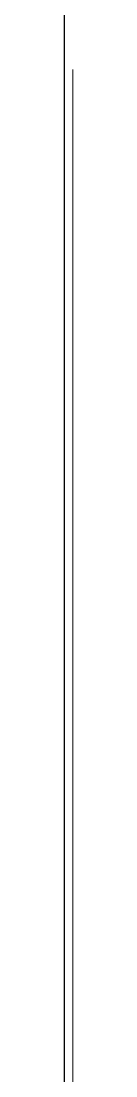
# Model space of a CAD drawing. Header units: inches. Extents: x 542787 to 543192, y 9574025 to 9574373.
# Drawn here: x 542829.04777 to 542829.04808, y 9574192.47608 to 9574192.51508 of the extents above; entities that cross this region are included whole.
import ezdxf

# ---------------------------------------------------------------- set-up
doc = ezdxf.new("R2010")
doc.units = ezdxf.units.IN
doc.header["$MEASUREMENT"] = 0
doc.layers.add('I-ARQ', color=8, linetype='Continuous')

msp = doc.modelspace()

# ---------------------------------------------------------------- linework, layer by layer
at = {"layer": 'I-ARQ'}
msp.add_line((542829.04777, 9574193.257435), (542829.04777, 9574191.89558), dxfattribs=at)
at = {"layer": 'I-ARQ', "lineweight": 5}
for points in [[(542829.04777, 9574192.49558), (542829.04777, 9574192.49558), (542829.04777, 9574192.514366), (542829.04777, 9574192.514366)], [(542829.04777, 9574192.514366), (542829.04777, 9574192.514366), (542829.048083, 9574192.514366), (542829.048083, 9574192.514366)], [(542829.048083, 9574192.475393), (542829.048083, 9574192.475393), (542829.048083, 9574192.513297), (542829.048083, 9574192.513297)], [(542829.048083, 9574192.513297), (542829.048083, 9574192.513297), (542829.048083, 9574192.515768), (542829.048083, 9574192.515768)], [(542829.04777, 9574192.511321), (542829.04777, 9574192.511321), (542829.04777, 9574192.503058), (542829.04777, 9574192.503058)], [(542829.04777, 9574192.476796), (542829.04777, 9574192.476796), (542829.04777, 9574192.49558), (542829.04777, 9574192.49558)], [(542829.04777, 9574192.476796), (542829.04777, 9574192.476796), (542829.048083, 9574192.476796), (542829.048083, 9574192.476796)]]:
    msp.add_open_spline(points, degree=3, dxfattribs=at)
msp.add_open_spline([(542829.04777, 9574192.488105), (542829.04777, 9574192.488103), (542829.04777, 9574192.488104), (542829.04777, 9574192.488104), (542829.04777, 9574192.488104), (542829.04777, 9574192.488104), (542829.04777, 9574192.488104), (542829.04777, 9574192.488104), (542829.04777, 9574192.488104), (542829.04777, 9574192.488104), (542829.04777, 9574192.488104), (542829.04777, 9574192.488104), (542829.04777, 9574192.488104), (542829.04777, 9574192.488104), (542829.04777, 9574192.488104), (542829.04777, 9574192.488104), (542829.04777, 9574192.488104), (542829.04777, 9574192.488104), (542829.04777, 9574192.488104), (542829.04777, 9574192.488104), (542829.04777, 9574192.488104), (542829.04777, 9574192.488104), (542829.04777, 9574192.488104), (542829.04777, 9574192.488104), (542829.04777, 9574192.488104), (542829.04777, 9574192.488104), (542829.04777, 9574192.488105), (542829.04777, 9574192.488105), (542829.04777, 9574192.488105), (542829.04777, 9574192.488105), (542829.04777, 9574192.488105), (542829.04777, 9574192.488105), (542829.04777, 9574192.488105), (542829.04777, 9574192.488105), (542829.04777, 9574192.488105), (542829.04777, 9574192.488105)], degree=3, knots=[0, 0, 0, 0, 0.111111, 0.111111, 0.111111, 0.111111, 0.222222, 0.222222, 0.222222, 0.222222, 0.333333, 0.333333, 0.333333, 0.333333, 0.444444, 0.444444, 0.444444, 0.444444, 0.555556, 0.555556, 0.555556, 0.555556, 0.666667, 0.666667, 0.666667, 0.666667, 0.777778, 0.777778, 0.777778, 0.777778, 0.888889, 0.888889, 0.888889, 0.888889, 1, 1, 1, 1], dxfattribs=at)

doc.saveas('drawing.dxf')
